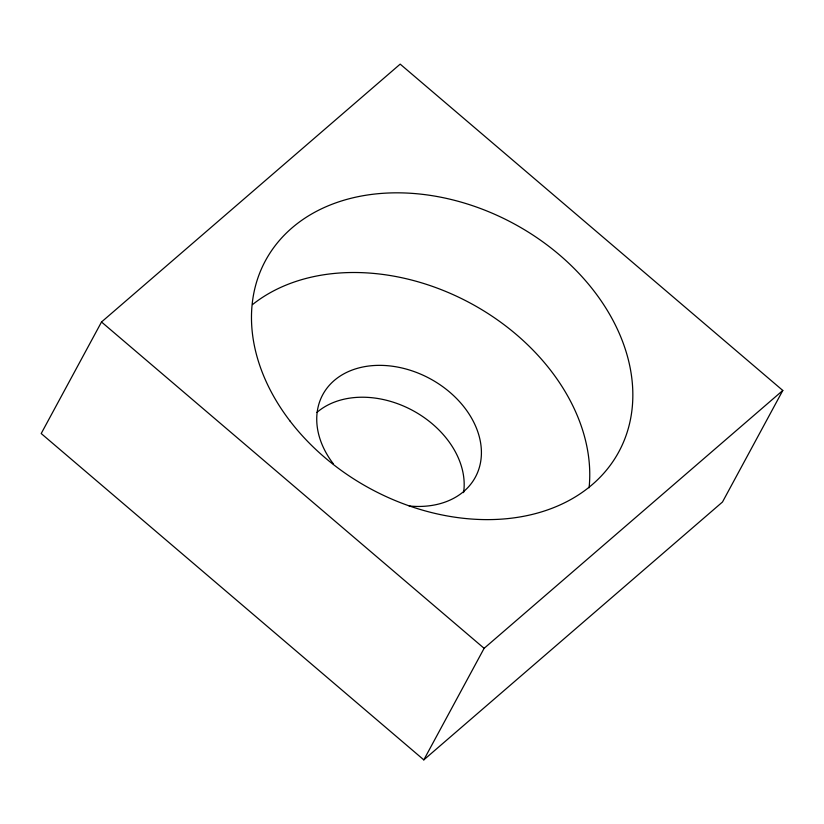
<?xml version="1.0" encoding="UTF-8"?>
<svg xmlns="http://www.w3.org/2000/svg" width="824" height="824" viewBox="0 0 824 824"><rect width="100%" height="100%" fill="white"/><g stroke="black" fill="none" stroke-linecap="round" stroke-linejoin="round"><path stroke-width="1.24" d="M101.517 321.988L41.2 433.537L423.814 759.872L722.483 502.012L782.8 390.463L400.186 64.128L101.517 321.988L484.121 648.323L423.814 759.872M484.121 648.323L782.8 390.463M316.941 412.412A86.747 65.065 28.4 0 1 413.288 410.805A86.747 65.065 28.4 0 1 463.582 492.628M333.339 463.83A86.747 65.065 28.4 0 1 361.664 367.247A86.747 65.065 28.4 0 1 477.807 431.827A86.747 65.065 28.4 0 1 409.147 505.977M252.535 304.571A200.881 150.689 28.4 0 1 471.421 303.716A200.881 150.689 28.4 0 1 589.088 487.798M289.914 420.899A200.881 150.689 28.4 0 0 617.712 453.839A200.881 150.689 28.4 0 0 418.839 193.939A200.881 150.689 28.4 0 0 289.914 420.899"/></g></svg>
